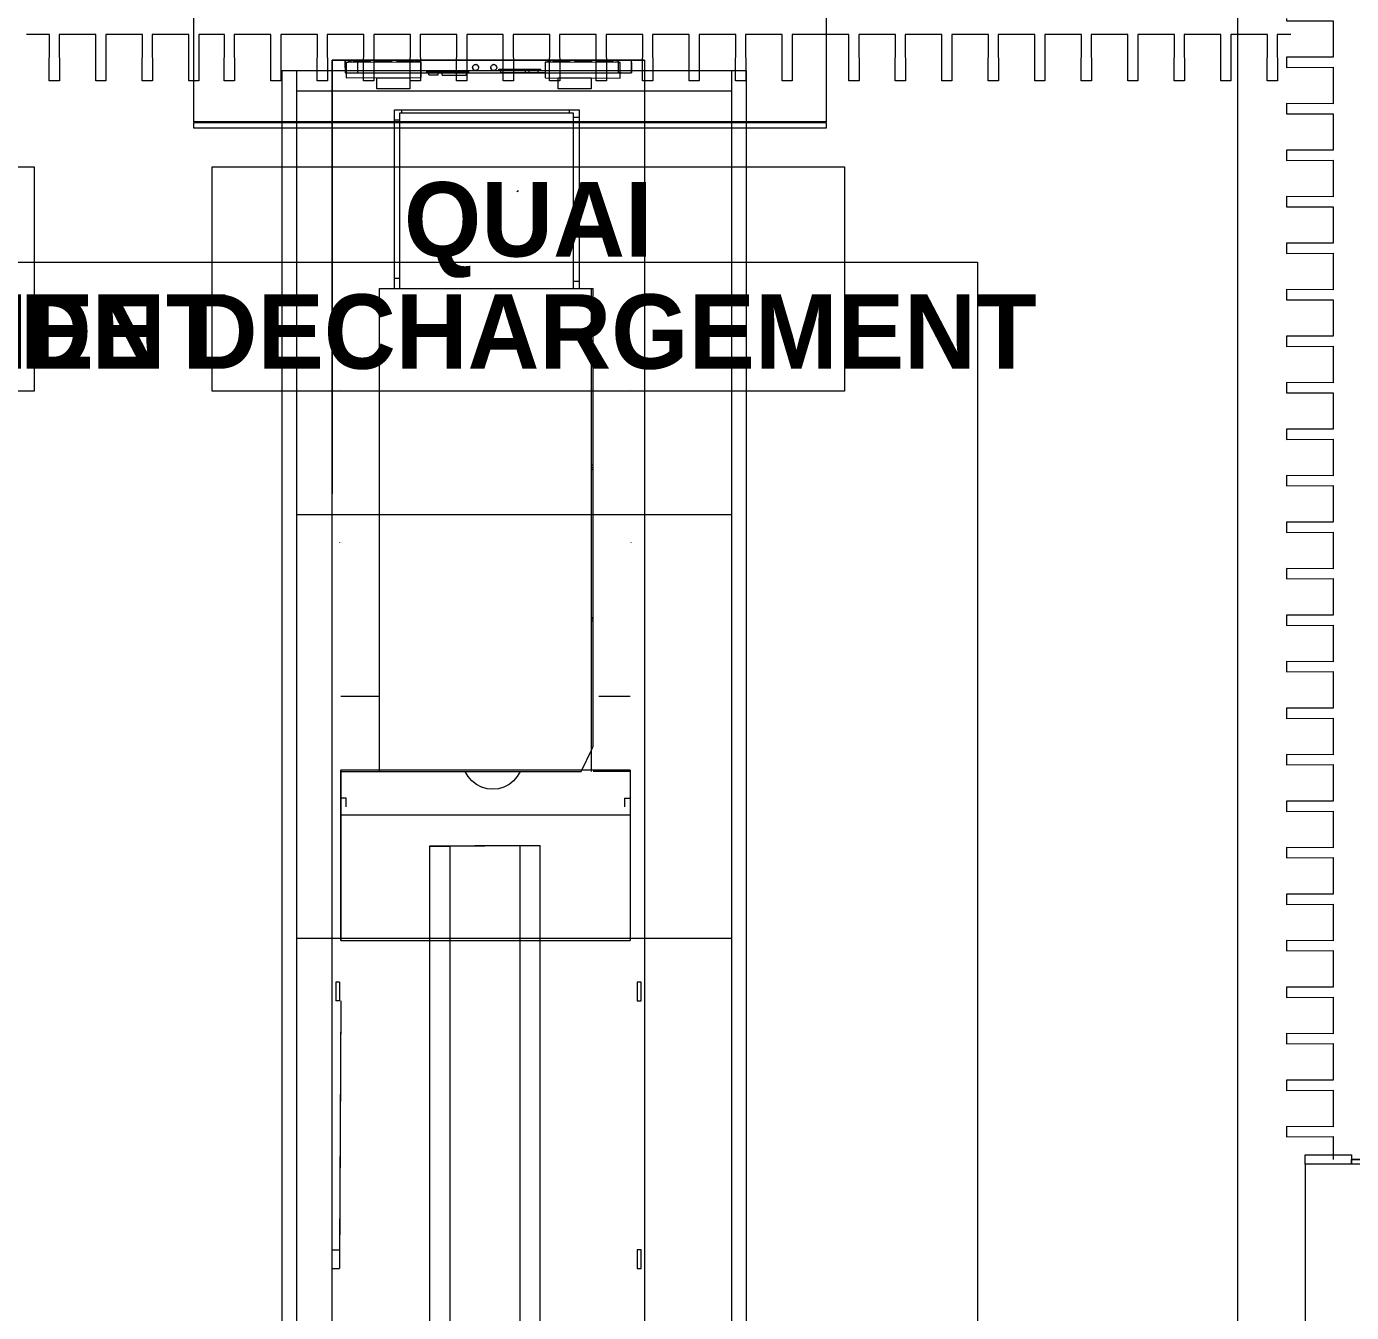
# Model space of a CAD drawing. Header units: millimetres. Extents: x -284281 to 1648660, y -821378 to -151356.
# Drawn here: x -214030 to -206904, y -195367 to -188453 of the extents above; entities that cross this region are included whole.
import ezdxf

# ---------------------------------------------------------------- set-up
doc = ezdxf.new("R2010")
doc.units = ezdxf.units.MM
doc.header["$MEASUREMENT"] = 0
doc.set_wipeout_variables(frame=1)
doc.linetypes.add('Traits', pattern=[282.222223, 141.111112, -141.111112])
doc.linetypes.add('Wipeout_Contour', pattern=[1000, 0, -1000])
doc.layers.get('Defpoints').update_dxf_attribs({"color": 250})
for name, color, linetype in [('Cars', 7, 'Continuous'), ('Cotations - 1_100', 7, 'Continuous'), ('Fenêtres ARCHICAD', 7, 'Continuous'), ('Hachure', 7, 'Continuous'), ('Sols_ Dalles', 7, 'Continuous')]:
    doc.layers.add(name, color=color, linetype=linetype)
doc.styles.add('STYLE_GENERE_2', font='arial.ttf')
doc.styles.add('STYLE_GENERE_4', font='AGENCYB.TTF')
doc.dimstyles.new('STYLE_GENERE__1', dxfattribs={"dimtxt": 250, "dimasz": 190, "dimexe": 0.18, "dimexo": 0.0625, "dimgap": 0, "dimtad": 1, "dimtih": 1, "dimtoh": 1, "dimlfac": 0.001, "dimzin": 0, "dimdsep": 46, "dimtxsty": 'STYLE_GENERE_2', "dimblk": 'ARROWHEAD_6', "dimblk1": 'ARROWHEAD_6', "dimblk2": 'ARROWHEAD_6', "dimcen": 0.09, "dimse1": 1, "dimse2": 1, "dimclrd": 7, "dimclre": 7, "dimclrt": 7, "dimazin": 0, "dimtfac": 1, "dimtdec": 4, "dimtmove": 0, "dimatfit": 3, "dimfxl": 1, "dimtolj": 1, "dimtzin": 0, "dimarcsym": 0})

# ---------------------------------------------------------------- blocks, each defined once
blk = doc.blocks.new('Fenêtre 25_2')
at = {"layer": 'Fenêtres ARCHICAD', "color": 7, "linetype": 'Continuous', "lineweight": 5}
for p, q in [((-775, 480), (-825, 480)), ((-825, 480), (-825, 230)), ((-775, 480), (775, 480)), ((-775, 230), (-775, 480)), ((825, 480), (775, 480)), ((775, 480), (775, 230)), ((825, 230), (825, 480)), ((-825, 230), (-775, 230)), ((-825, 230), (-800, 230)), ((-825, 230), (-800, 230)), ((-775, 230), (-800, 230)), ((-800, 230), (-800, 0)), ((-800, 215), (-800, 230)), ((-800, 215), (-800, 230)), ((-800, 145), (-800, 215)), ((-800, 145), (-800, 215)), ((-800, 145), (-800, 215)), ((-800, 145), (-800, 215)), ((-775, 0), (-775, 230)), ((800, 230), (775, 230)), ((775, 230), (775, 0)), ((775, 230), (825, 230)), ((800, 0), (800, 230)), ((800, 215), (800, 230)), ((800, 215), (800, 230)), ((800, 230), (825, 230)), ((800, 230), (825, 230)), ((800, 145), (800, 215)), ((800, 145), (800, 215)), ((800, 145), (800, 215)), ((800, 145), (800, 215)), ((-800, 35), (-800, 145)), ((-800, 35), (-800, 145)), ((-800, 35), (-800, 145)), ((-800, 35), (-800, 145)), ((800, 35), (800, 145)), ((800, 35), (800, 145)), ((800, 35), (800, 145)), ((800, 35), (800, 145)), ((-800, 0), (-800, 35)), ((-800, 0), (-800, 35)), ((-800, 0), (-775, 0)), ((-800, -35), (-800, 0)), ((-800, -35), (-800, 0)), ((775, 0), (800, 0)), ((800, 0), (800, 35)), ((800, 0), (800, 35)), ((800, -35), (800, 0)), ((800, -35), (800, 0)), ((-800, -20), (800, -20)), ((-800, -50), (-800, -35)), ((-800, -50), (-800, -35)), ((-800, -50), (-800, -83.3)), ((800, -50), (800, -35)), ((800, -50), (800, -35)), ((800, -83.3), (800, -50)), ((-800, -83.3), (800, -83.3))]:
    blk.add_line(p, q, dxfattribs=at)
at = {"layer": 'Fenêtres ARCHICAD', "color": 7, "linetype": 'Traits', "lineweight": 5}
blk.add_line((-800, -50), (800, -50), dxfattribs=at)
at = {"color": 254, "linetype": 'Wipeout_Contour', "lineweight": 0, "ltscale": 3003.33026}
blk.add_wipeout([(-750, 0), (-750, -50), (750, -50), (750, 0)], dxfattribs=at).dxf.layer = 'Fenêtres ARCHICAD'
at = {"layer": 'Fenêtres ARCHICAD', "color": 7, "linetype": 'Continuous', "lineweight": 5}
for p, q in [((-800, 0), (-750, 0)), ((-750, 0), (-750, -50)), ((-750, 0), (750, 0)), ((750, -50), (750, 0)), ((750, 0), (800, 0)), ((-750, -50), (-800, -50)), ((-750, -25), (750, -25)), ((750, -50), (-750, -50)), ((800, -50), (750, -50))]:
    blk.add_line(p, q, dxfattribs=at)
blk = doc.blocks.new('Mur_4_1', base_point=(219225.5, -253395.6))
at = {"layer": 'Fenêtres ARCHICAD', "color": 7, "linetype": 'Continuous', "lineweight": 5, "xscale": -1, "zscale": 1000, "rotation": 90}
blk.add_blockref('Fenêtre 25_2', (219455.5, -195345.2), dxfattribs=at)
blk = doc.blocks.new('Loading-Equipment_Dock-shelters_NORSUD_Retractible-Gate')
at = {"color": 251, "linetype": 'Continuous', "lineweight": 5, "true_color": 0x5f5f5f, "flags": 128}
for points in [[(-1636.016, -30.00005), (-1635, -30.00005), (1635, -30.00005), (1636.016, -30.00005), (1641.756, -30.00005), (1647.626, -30.00005), (1653.553, -30.00005), (1659.454, -30.00005), (1665.239, -30.00005), (1670.814, -30.00005), (1676.084, -30.00005), (1680.962, -30.00005), (1685.37, -30.00005), (1689.244, -30.00005), (1692.538, -30.00005), (1695.224, -30.00005), (1697.296, -30.00005), (1698.762, -30.00005), (1699.648, -30.00005), (1700, -30.00005), (1699.992, 0), (1699.648, 0), (1698.762, 0), (1697.296, 0), (1695.224, 0), (1692.538, 0), (1689.244, 0), (1685.37, 0), (1680.962, 0), (1676.084, 0), (1670.814, 0), (1665.239, 0), (1659.454, 0), (1653.553, 0), (1647.626, 0), (1641.756, 0), (1636.016, 0), (1635, 0), (-1635, 0), (-1636.016, 0), (-1641.756, 0), (-1647.626, 0), (-1653.553, 0), (-1659.454, 0), (-1665.24, 0), (-1670.814, 0), (-1676.084, 0), (-1680.962, 0), (-1685.37, 0), (-1689.244, 0), (-1692.538, 0), (-1695.224, 0), (-1697.296, 0), (-1698.762, 0), (-1699.648, 0), (-1700, 0), (-1699.992, -30.00005), (-1699.648, -30.00005), (-1698.762, -30.00005), (-1697.296, -30.00005), (-1695.224, -30.00005), (-1692.538, -30.00005), (-1689.244, -30.00005), (-1685.37, -30.00005), (-1680.962, -30.00005), (-1676.084, -30.00005), (-1670.814, -30.00005), (-1665.24, -30.00005), (-1659.454, -30.00005), (-1653.553, -30.00005), (-1647.626, -30.00005), (-1641.756, -30.00005)], [(-1700, -596.3749), (1700, -596.3749), (1700, -33.00335), (-1700, -33.00335)]]:
    blk.add_lwpolyline(points, close=True, dxfattribs=at)
blk = doc.blocks.new('tir daf01')
at = {"layer": 'Cars', "color": 7, "linetype": 'Continuous', "lineweight": 13}
for p, q in [((11082.2, 1742.3), (1882.2, 1742.3)), ((4486.2, 1742.3), (4486.2, 1743.3)), ((4486.2, 1743.3), (6225.1, 1743.3)), ((4586.2, 1723.3), (4686.2, 1723.3)), ((4586.2, 1703.3), (4586.2, 1723.3)), ((4686.2, 1723.3), (4686.2, 1703.3)), ((6025.1, 1703.3), (6025.1, 1723.3)), ((6025.1, 1723.3), (6125.1, 1723.3)), ((6125.1, 1723.3), (6125.1, 1703.3)), ((6225.1, 1743.3), (6225.1, 1742.3)), ((11082.2, 1736), (11082.2, 1742.3)), ((11082.2, 1742.3), (11082.2, 62.3)), ((11082.2, 1706.5), (11082.2, 1718)), ((4686.2, 1703.3), (4586.2, 1703.3)), ((6125.1, 1703.3), (6025.1, 1703.3)), ((6349.7, 1181), (6349.7, 1664.4)), ((7024.2, 1664.4), (6349.7, 1664.4)), ((6349.7, 1664.4), (6349.7, 1664.4)), ((7024.2, 108.8), (7024.2, 1664.4)), ((7067.2, 1664.4), (7024.2, 1664.4)), ((7264.7, 1664.4), (7067.2, 1664.4)), ((7114.7, 1634.4), (7114.7, 1664.4)), ((7257.3, 1664.4), (7257.3, 1466.6)), ((7264.7, 1664.4), (7264.7, 1467.1)), ((7662.3, 1495.8), (7662.3, 1664.4)), ((7662.4, 1664.4), (7662.3, 1664.4)), ((7662.3, 1664.4), (7662.3, 1664.4)), ((8488.4, 1669.4), (8488.3, 1669.4)), ((8488.3, 1669.4), (8488.3, 1669.4)), ((9309.4, 1664.4), (9309.3, 1664.4)), ((9309.3, 1664.4), (9309.3, 1664.4)), ((11070.4, 1672.5), (11014.2, 1672.5)), ((11014.2, 1671.8), (11082.2, 1671.8)), ((11082.2, 1671.8), (11082.2, 1672.5)), ((11082.2, 1603), (11082.2, 1671.8)), ((7114.7, 1634.4), (7067.2, 1634.4)), ((10985.9, 1611), (11070.1, 1611.3)), ((10987.3, 1207.7), (10985.9, 1611)), ((11014.2, 1616.1), (11014.2, 1603)), ((11014.2, 1603), (11082.2, 1603)), ((11070.1, 1611.3), (11071.5, 1220.1)), ((11070.1, 1601.4), (11070.1, 1611.3)), ((11070.1, 1601.4), (11073.7, 1601.5)), ((11073.8, 1584.6), (11070.2, 1584.6)), ((11075.1, 1573.7), (11070.2, 1573.6)), ((11070.2, 1573.6), (11070.2, 1573.7)), ((11073.8, 1584.6), (11073.7, 1601.5)), ((11075.4, 1482.3), (11075.1, 1573.7)), ((11082.2, 200.8), (11082.2, 1603)), ((7257.3, 1456.4), (7264.7, 1456.4)), ((7264.7, 1467.1), (7264.7, 1466.6)), ((7264.7, 1466.6), (7264.7, 1456.4)), ((7264.7, 1456.4), (7264.7, 1405.8)), ((7264.7, 1405.8), (7372.1, 1456.4)), ((7264.7, 1456.4), (7372.1, 1456.4)), ((7372.1, 1456.4), (7393.8, 1466.6)), ((7372.1, 1456.4), (7662.3, 1456.4)), ((7393.8, 1466.6), (7662.3, 1466.6)), ((7662.3, 1466.6), (9855.2, 1466.6)), ((7662.3, 1456.4), (9855.2, 1456.4)), ((8067.3, 1456.4), (8067.3, 1466.6)), ((8079.3, 1456.4), (8079.3, 1466.6)), ((8083.3, 1466.6), (8083.3, 1456.4)), ((8881.3, 1456.4), (8881.3, 1466.6)), ((8893.3, 1456.4), (8893.3, 1466.6)), ((8904.3, 1466.6), (8904.3, 1456.4)), ((9702.3, 1456.4), (9702.3, 1466.6)), ((9714.3, 1456.4), (9714.3, 1466.6)), ((9714.3, 1456.4), (9714.3, 1466.6)), ((9855.2, 1456.4), (9855.2, 1466.6)), ((9855.2, 1391.2), (9855.2, 1456.4)), ((10929.1, 1455.2), (10929.1, 1278.2)), ((10987.1, 1455.2), (10929.1, 1455.2)), ((10987.1, 1278.2), (10987.1, 1455.2)), ((11070.6, 1482.3), (11075.4, 1482.3)), ((11075.8, 1458.7), (11070.6, 1458.7)), ((11076.1, 1367.4), (11075.8, 1458.7)), ((7257.3, 1402.4), (7264.7, 1405.8)), ((7257.3, 1073.5), (7257.3, 1402.4)), ((7264.7, 1405.8), (7264.7, 316.6)), ((9855.2, 1376.2), (9855.2, 1391.2)), ((10815.7, 1391.2), (9855.2, 1391.2)), ((9855.2, 1359.1), (9855.2, 1376.2)), ((9855.2, 425.7), (9855.2, 1359.1)), ((10798.5, 1359.1), (9855.2, 1359.1)), ((9894.8, 1359.1), (9894.8, 1391.2)), ((10776.1, 1359.1), (10776.1, 1391.2)), ((10798.5, 425.7), (10798.5, 1359.1)), ((10815.7, 398.6), (10815.7, 1391.2)), ((11071, 1367.4), (11076.1, 1367.4)), ((10815.7, 1337.5), (10798.5, 1337.5)), ((11075.9, 1340.1), (11071.1, 1340.1)), ((11076.2, 1248.8), (11075.9, 1340.1)), ((10929.1, 1278.2), (10987.1, 1278.2)), ((11014.2, 1211.9), (11014.2, 1100.6)), ((11071.4, 1248.7), (11076.2, 1248.8)), ((11075.6, 1236.9), (11071.4, 1236.9)), ((11075.7, 1220.1), (11071.5, 1220.1)), ((11071.5, 1220.1), (11071.5, 1208)), ((11075.7, 1220.1), (11075.6, 1236.9)), ((2061.3, 1181), (5557.2, 1181)), ((5557.2, 1181), (6025.1, 1181)), ((6025.1, 1181), (6349.7, 1181)), ((6349.7, 1072), (6349.7, 1181)), ((6349.7, 1181), (6860.3, 1181)), ((6860.3, 1072), (6860.3, 1181)), ((11071.5, 1208), (10987.3, 1207.7)), ((11015.2, 1170.6), (11015.2, 1122)), ((11015.2, 1170.6), (11026.2, 1170.6)), ((11026.2, 958.7), (11026.2, 1183.7)), ((11034.2, 1183.7), (11026.2, 1183.7)), ((11034.2, 958.7), (11034.2, 1183.7)), ((5557.2, 1072), (2061.3, 1072)), ((6025.1, 1072), (5557.2, 1072)), ((6349.7, 1072), (6025.1, 1072)), ((6349.7, 697.3), (6349.7, 1072)), ((6860.3, 1072), (6349.7, 1072)), ((6857.3, 697.3), (6860.3, 1072)), ((6860.3, 1072), (6857.3, 586.3)), ((7257.3, 1073.5), (7230.6, 1058.2)), ((7257.3, 778.5), (7257.3, 1073.5)), ((11014.2, 1106.4), (11014.2, 969.5)), ((11026.2, 1100.6), (11014.2, 1100.6)), ((11015.2, 1122), (11026.2, 1122)), ((7188.1, 1013.8), (7174, 986.4)), ((7195.2, 1022.7), (7188.1, 1013.8)), ((7207.2, 1038), (7195.2, 1022.7)), ((7230.6, 1058.2), (7207.2, 1038)), ((10380.5, 1065.2), (10374.8, 1055.3)), ((7165.3, 956.8), (7162.3, 926)), ((7174, 986.4), (7165.3, 956.8)), ((11014.2, 969.5), (11026.2, 969.5)), ((11026.2, 958.7), (11034.2, 958.7)), ((11027, 931.7), (11027.1, 932.6)), ((11027.5, 927.5), (11027.4, 928.5)), ((11027.5, 935.8), (11027.9, 936.7)), ((11029.1, 939.7), (11029.7, 940.4)), ((11031.6, 943), (11032.4, 943.5)), ((11035, 945.5), (11035.8, 945.9)), ((11038.8, 947.1), (11039.8, 947.2)), ((11043, 947.7), (11043.9, 947.5)), ((11047.1, 947.1), (11048, 946.7)), ((11051, 945.5), (11051.7, 944.9)), ((11054.3, 943), (11054.8, 942.2)), ((11056.8, 939.7), (11057.2, 938.8)), ((11058.4, 927.5), (11058, 926.6)), ((11058.4, 935.8), (11058.5, 934.9)), ((11059, 931.7), (11058.8, 930.7)), ((7162.3, 926), (7165.3, 895.3)), ((7165.3, 895.3), (7173.5, 867.5)), ((7173.5, 867.5), (7174, 865.7)), ((7174, 865.7), (7188.1, 838.3)), ((11029.1, 923.7), (11028.7, 924.5)), ((11031.6, 920.3), (11031.1, 921.1)), ((11035, 917.8), (11034.2, 918.4)), ((11038.8, 916.2), (11037.9, 916.6)), ((11043, 915.7), (11042, 915.8)), ((11047.1, 916.2), (11046.2, 916.1)), ((11051, 917.8), (11050.1, 917.4)), ((11054.3, 920.3), (11053.5, 919.8)), ((11056.8, 923.7), (11056.2, 922.9)), ((7188.1, 838.3), (7207.2, 814.1)), ((7207.2, 814.1), (7230.6, 793.9)), ((7230.6, 793.9), (7257.3, 778.5)), ((11002.2, 653.2), (11002.2, 784.3)), ((11002.2, 784.3), (11014.2, 784.3)), ((11022.2, 795.1), (11014.2, 795.1)), ((11022.2, 570.1), (11022.2, 795.1)), ((11027, 833.7), (11027.1, 834.6)), ((11027.5, 829.5), (11027.4, 830.5)), ((11027.5, 837.8), (11027.9, 838.7)), ((11029.1, 825.7), (11028.7, 826.5)), ((11029.1, 841.7), (11029.7, 842.4)), ((11031.6, 822.3), (11031.1, 823.1)), ((11031.6, 845), (11032.4, 845.5)), ((11035, 819.8), (11034.2, 820.4)), ((11035, 847.5), (11035.8, 847.9)), ((11038.8, 818.2), (11037.9, 818.6)), ((11038.8, 849.1), (11039.8, 849.2)), ((11043, 817.7), (11042, 817.8)), ((11043, 849.7), (11043.9, 849.5)), ((11047.1, 818.2), (11046.2, 818.1)), ((11047.1, 849.1), (11048, 848.7)), ((11051, 819.8), (11050.1, 819.4)), ((11051, 847.5), (11051.7, 846.9)), ((11054.3, 822.3), (11053.5, 821.8)), ((11054.3, 845), (11054.8, 844.2)), ((11056.8, 825.7), (11056.2, 824.9)), ((11056.8, 841.7), (11057.2, 840.8)), ((11058.4, 829.5), (11058, 828.6)), ((11058.4, 837.8), (11058.5, 836.9)), ((11059, 833.7), (11058.8, 832.7)), ((7257.3, 316.6), (7257.3, 778.5)), ((11014.2, 780.6), (11014.2, 570.1)), ((2061.3, 697.3), (5557.2, 697.3)), ((5557.2, 697.3), (6025.1, 697.3)), ((6025.1, 697.3), (6349.7, 697.3)), ((6349.7, 586.3), (6349.7, 697.3)), ((6349.7, 697.3), (6857.3, 697.3)), ((6857.3, 586.3), (6857.3, 697.3)), ((11002.2, 653.2), (11014.2, 653.2)), ((5557.2, 586.3), (2061.3, 586.3)), ((6025.1, 586.3), (5557.2, 586.3)), ((6349.7, 586.3), (6025.1, 586.3)), ((6349.7, 108.8), (6349.7, 586.3)), ((6857.3, 586.3), (6349.7, 586.3)), ((11003.2, 583.2), (11003.2, 631.8)), ((11003.2, 631.8), (11014.2, 631.8)), ((11003.2, 583.2), (11014.2, 583.2)), ((11022.2, 570.1), (11014.2, 570.1)), ((10987.1, 138.5), (10988.6, 541.9)), ((10988.6, 541.9), (11072.8, 541.6)), ((11071.4, 148.1), (11072.8, 541.6)), ((11072.7, 512.6), (11076.9, 512.6)), ((11077.5, 500.8), (11072.7, 500.8)), ((11077, 529.5), (11072.8, 529.5)), ((11076.9, 512.6), (11077, 529.5)), ((11077.2, 409.4), (11077.5, 500.8)), ((10798.5, 437.3), (10815.7, 437.3)), ((10987.1, 480.5), (10929.1, 480.5)), ((10929.1, 480.5), (10929.1, 303.5)), ((10987.1, 303.5), (10987.1, 480.5)), ((9855.2, 398.6), (9855.2, 425.7)), ((9855.2, 425.7), (10798.5, 425.7)), ((9855.2, 398.6), (10815.7, 398.6)), ((9855.2, 316.6), (9855.2, 398.6)), ((9909.2, 425.7), (9909.2, 398.6)), ((10761.7, 398.6), (10761.7, 425.7)), ((11077.4, 382.2), (11072.2, 382.2)), ((11077.2, 409.4), (11072.3, 409.5)), ((11077.1, 290.8), (11077.4, 382.2)), ((7257.3, 108.6), (7257.3, 316.6)), ((7257.3, 316.6), (7264.7, 316.6)), ((7264.7, 316.6), (7264.7, 108.6)), ((7264.7, 316.6), (7662.3, 316.6)), ((7662.3, 316.6), (9855.2, 316.6)), ((7662.3, 108.6), (7662.3, 316.6)), ((7662.4, 316.6), (7662.3, 316.6)), ((7662.3, 316.6), (7662.3, 316.6)), ((10929.1, 303.5), (10987.1, 303.5)), ((11077.1, 290.8), (11071.9, 290.8)), ((11076.7, 267.3), (11071.8, 267.3)), ((11076.4, 175.9), (11076.7, 267.3)), ((11014.2, 184.6), (11014.2, 200.8)), ((11014.2, 187.9), (11014.2, 200.8)), ((11014.2, 200.8), (11082.2, 200.8)), ((11014.2, 160.5), (11014.2, 184.6)), ((11071.4, 138.2), (11071.4, 148.1)), ((11075, 148.1), (11071.4, 148.1)), ((11076.4, 175.9), (11071.5, 175.9)), ((11071.5, 175.7), (11071.5, 175.9)), ((11075, 165), (11071.5, 165)), ((11075, 148.1), (11075, 165)), ((11082.2, 132), (11082.2, 200.8)), ((6025.1, 108.8), (4586.2, 102.3)), ((4586.2, 62.3), (4586.2, 102.3)), ((4686.2, 102.3), (4586.2, 102.3)), ((6025.1, 108.8), (4686.2, 102.3)), ((4686.2, 62.3), (4686.2, 102.3)), ((6025.1, 102.3), (6025.1, 82.3)), ((6125.1, 102.3), (6025.1, 102.3)), ((6125.1, 82.3), (6025.1, 82.3)), ((6125.1, 102.3), (6125.1, 82.3)), ((6349.7, 108.8), (7024.2, 108.8)), ((6349.7, 108.6), (6349.7, 108.8)), ((7024.2, 108.6), (6349.7, 108.6)), ((7067.2, 108.8), (7024.2, 108.6)), ((7024.2, 108.6), (7264.7, 108.6)), ((7067.2, 138.6), (7114.7, 138.6)), ((7264.7, 108.6), (7067.2, 108.8)), ((7114.7, 138.6), (7114.7, 108.8)), ((7264.7, 108.6), (7264.7, 108.6)), ((7662.4, 108.6), (7662.3, 108.6)), ((7662.3, 108.6), (7662.3, 108.6)), ((8488.3, 103.6), (8488.3, 103.6)), ((8488.3, 103.6), (8488.4, 103.6)), ((9309.3, 108.6), (9309.3, 108.6)), ((9309.3, 108.6), (9309.4, 108.6)), ((11071.4, 138.2), (10987.1, 138.5)), ((11042.4, 132), (11082.2, 132)), ((1882.2, 62.3), (11082.2, 62.3)), ((11082.2, 62.3), (8752, 62.3))]:
    blk.add_line(p, q, dxfattribs=at)
at = {"layer": 'Cars', "color": 7, "linetype": 'Continuous', "lineweight": 5}
for p, q in [((11082.2, 1742.3), (4212.5, 1742.3)), ((11082.2, 1736), (11082.2, 1742.3)), ((11082.2, 1718), (11082.2, 1736)), ((11082.2, 1706.5), (11082.2, 1718)), ((11014.2, 1671.9), (11014.2, 1672.5)), ((11014.2, 1672.5), (11070.4, 1672.5)), ((11014.2, 1616.1), (11014.2, 1671.9)), ((11070.4, 1672.5), (11082.2, 1672.5)), ((11082.2, 1672.5), (11082.2, 1706.5)), ((11014.2, 1211.9), (11014.2, 1616.1)), ((11014.2, 1106.4), (11014.2, 1211.9)), ((11014.2, 962.6), (11014.2, 1106.4)), ((11014.2, 780.6), (11014.2, 962.6)), ((11027.1, 932.6), (11027, 931.7)), ((11027, 931.7), (11027.4, 928.5)), ((11027.5, 935.8), (11027.1, 932.6)), ((11027.4, 928.5), (11027.5, 927.5)), ((11027.9, 936.7), (11027.5, 935.8)), ((11027.5, 927.5), (11028.7, 924.5)), ((11029.1, 939.7), (11027.9, 936.7)), ((11029.7, 940.4), (11029.1, 939.7)), ((11031.6, 943), (11029.7, 940.4)), ((11032.4, 943.5), (11031.6, 943)), ((11035, 945.5), (11032.4, 943.5)), ((11035.8, 945.9), (11035, 945.5)), ((11038.8, 947.1), (11035.8, 945.9)), ((11039.8, 947.2), (11038.8, 947.1)), ((11043, 947.7), (11039.8, 947.2)), ((11043.9, 947.5), (11043, 947.7)), ((11047.1, 947.1), (11043.9, 947.5)), ((11048, 946.7), (11047.1, 947.1)), ((11051, 945.5), (11048, 946.7)), ((11051.7, 944.9), (11051, 945.5)), ((11054.3, 943), (11051.7, 944.9)), ((11054.8, 942.2), (11054.3, 943)), ((11056.8, 939.7), (11054.8, 942.2)), ((11057.2, 938.8), (11056.8, 939.7)), ((11056.8, 923.7), (11058, 926.6)), ((11058.4, 935.8), (11057.2, 938.8)), ((11058, 926.6), (11058.4, 927.5)), ((11058.5, 934.9), (11058.4, 935.8)), ((11058.4, 927.5), (11058.8, 930.7)), ((11059, 931.7), (11058.5, 934.9)), ((11058.8, 930.7), (11059, 931.7)), ((11028.7, 924.5), (11029.1, 923.7)), ((11029.1, 923.7), (11031.1, 921.1)), ((11031.1, 921.1), (11031.6, 920.3)), ((11031.6, 920.3), (11034.2, 918.4)), ((11034.2, 918.4), (11035, 917.8)), ((11035, 917.8), (11037.9, 916.6)), ((11037.9, 916.6), (11038.8, 916.2)), ((11038.8, 916.2), (11042, 915.8)), ((11042, 915.8), (11043, 915.7)), ((11043, 915.7), (11046.2, 916.1)), ((11046.2, 916.1), (11047.1, 916.2)), ((11047.1, 916.2), (11050.1, 917.4)), ((11050.1, 917.4), (11051, 917.8)), ((11051, 917.8), (11053.5, 919.8)), ((11053.5, 919.8), (11054.3, 920.3)), ((11054.3, 920.3), (11056.2, 922.9)), ((11056.2, 922.9), (11056.8, 923.7)), ((11027.1, 834.6), (11027, 833.7)), ((11027, 833.7), (11027.4, 830.5)), ((11027.5, 837.8), (11027.1, 834.6)), ((11027.4, 830.5), (11027.5, 829.5)), ((11027.9, 838.7), (11027.5, 837.8)), ((11027.5, 829.5), (11028.7, 826.5)), ((11029.1, 841.7), (11027.9, 838.7)), ((11028.7, 826.5), (11029.1, 825.7)), ((11029.7, 842.4), (11029.1, 841.7)), ((11029.1, 825.7), (11031.1, 823.1)), ((11031.6, 845), (11029.7, 842.4)), ((11031.1, 823.1), (11031.6, 822.3)), ((11032.4, 845.5), (11031.6, 845)), ((11031.6, 822.3), (11034.2, 820.4)), ((11035, 847.5), (11032.4, 845.5)), ((11034.2, 820.4), (11035, 819.8)), ((11035.8, 847.9), (11035, 847.5)), ((11035, 819.8), (11037.9, 818.6)), ((11038.8, 849.1), (11035.8, 847.9)), ((11037.9, 818.6), (11038.8, 818.2)), ((11039.8, 849.2), (11038.8, 849.1)), ((11038.8, 818.2), (11042, 817.8)), ((11043, 849.7), (11039.8, 849.2)), ((11042, 817.8), (11043, 817.7)), ((11043.9, 849.5), (11043, 849.7)), ((11043, 817.7), (11046.2, 818.1)), ((11047.1, 849.1), (11043.9, 849.5)), ((11046.2, 818.1), (11047.1, 818.2)), ((11048, 848.7), (11047.1, 849.1)), ((11047.1, 818.2), (11050.1, 819.4)), ((11051, 847.5), (11048, 848.7)), ((11050.1, 819.4), (11051, 819.8)), ((11051.7, 846.9), (11051, 847.5)), ((11051, 819.8), (11053.5, 821.8)), ((11054.3, 845), (11051.7, 846.9)), ((11053.5, 821.8), (11054.3, 822.3)), ((11054.8, 844.2), (11054.3, 845)), ((11054.3, 822.3), (11056.2, 824.9)), ((11056.8, 841.7), (11054.8, 844.2)), ((11056.2, 824.9), (11056.8, 825.7)), ((11057.2, 840.8), (11056.8, 841.7)), ((11056.8, 825.7), (11058, 828.6)), ((11058.4, 837.8), (11057.2, 840.8)), ((11058, 828.6), (11058.4, 829.5)), ((11058.5, 836.9), (11058.4, 837.8)), ((11058.4, 829.5), (11058.8, 832.7)), ((11059, 833.7), (11058.5, 836.9)), ((11058.8, 832.7), (11059, 833.7)), ((11014.2, 477), (11014.2, 780.6)), ((11014.2, 187.9), (11014.2, 477)), ((11014.2, 184.6), (11014.2, 187.9)), ((11014.2, 160.5), (11014.2, 184.6)), ((11014.2, 132), (11014.2, 160.5)), ((11042.4, 132), (11014.2, 132)), ((11082.2, 132), (11042.4, 132)), ((11082.2, 121.6), (11082.2, 132)), ((11082.2, 86.5), (11082.2, 121.6)), ((11082.2, 80.6), (11082.2, 86.5)), ((11082.2, 62.3), (11082.2, 80.6)), ((1882.2, 62.3), (8752, 62.3)), ((8752, 62.3), (11082.2, 62.3))]:
    blk.add_line(p, q, dxfattribs=at)
blk = doc.blocks.new('Tôle profilée 25_13')
at = {"color": 7, "linetype": 'Continuous', "lineweight": 5}
for p, q in [((-250, 6134.7), (-250, 6122.5)), ((-250, 6122.5), (0, 6123.5)), ((0, 6123.5), (0, 5926.5)), ((-250, 5927.5), (-250, 5900)), ((0, 5926.5), (-250, 5927.5)), ((-250, 5900), (-250, 5872.5)), ((-250, 5872.5), (0, 5873.5)), ((0, 5873.5), (0, 5676.5)), ((-250, 5677.5), (-250, 5650)), ((0, 5676.5), (-250, 5677.5)), ((-250, 5650), (-250, 5622.5)), ((-250, 5622.5), (0, 5623.5)), ((0, 5623.5), (0, 5426.5)), ((-250, 5427.5), (-250, 5400)), ((0, 5426.5), (-250, 5427.5)), ((-250, 5400), (-250, 5372.5)), ((-250, 5372.5), (0, 5373.5)), ((0, 5373.5), (0, 5176.5)), ((-250, 5177.5), (-250, 5150)), ((0, 5176.5), (-250, 5177.5)), ((-250, 5150), (-250, 5122.5)), ((-250, 5122.5), (0, 5123.5)), ((0, 5123.5), (0, 4926.5)), ((-250, 4927.5), (-250, 4900)), ((0, 4926.5), (-250, 4927.5)), ((-250, 4900), (-250, 4872.5)), ((-250, 4872.5), (0, 4873.5)), ((0, 4873.5), (0, 4676.5)), ((-250, 4677.5), (-250, 4650)), ((0, 4676.5), (-250, 4677.5)), ((-250, 4650), (-250, 4622.5)), ((-250, 4622.5), (0, 4623.5)), ((0, 4623.5), (0, 4426.5)), ((-250, 4427.5), (-250, 4400)), ((0, 4426.5), (-250, 4427.5)), ((-250, 4400), (-250, 4372.5)), ((-250, 4372.5), (0, 4373.5)), ((0, 4373.5), (0, 4176.5)), ((-250, 4177.5), (-250, 4150)), ((0, 4176.5), (-250, 4177.5)), ((-250, 4150), (-250, 4122.5)), ((-250, 4122.5), (0, 4123.5)), ((0, 4123.5), (0, 3926.5)), ((-250, 3927.5), (-250, 3900)), ((0, 3926.5), (-250, 3927.5)), ((-250, 3900), (-250, 3872.5)), ((-250, 3872.5), (0, 3873.5)), ((0, 3873.5), (0, 3676.5)), ((-250, 3677.5), (-250, 3650)), ((0, 3676.5), (-250, 3677.5)), ((-250, 3650), (-250, 3622.5)), ((-250, 3622.5), (0, 3623.5)), ((0, 3623.5), (0, 3426.5)), ((-250, 3427.5), (-250, 3400)), ((0, 3426.5), (-250, 3427.5)), ((-250, 3400), (-250, 3372.5)), ((-250, 3372.5), (0, 3373.5)), ((0, 3373.5), (0, 3176.5)), ((-250, 3177.5), (-250, 3150)), ((0, 3176.5), (-250, 3177.5)), ((-250, 3150), (-250, 3122.5)), ((-250, 3122.5), (0, 3123.5)), ((0, 3123.5), (0, 2926.5)), ((-250, 2927.5), (-250, 2900)), ((0, 2926.5), (-250, 2927.5)), ((-250, 2900), (-250, 2872.5)), ((-250, 2872.5), (0, 2873.5)), ((0, 2873.5), (0, 2676.5)), ((-250, 2677.5), (-250, 2650)), ((0, 2676.5), (-250, 2677.5)), ((-250, 2650), (-250, 2622.5)), ((-250, 2622.5), (0, 2623.5)), ((0, 2623.5), (0, 2426.5)), ((-250, 2427.5), (-250, 2400)), ((0, 2426.5), (-250, 2427.5)), ((-250, 2400), (-250, 2372.5)), ((-250, 2372.5), (0, 2373.5)), ((0, 2373.5), (0, 2176.5)), ((-250, 2177.5), (-250, 2150)), ((0, 2176.5), (-250, 2177.5)), ((-250, 2150), (-250, 2122.5)), ((-250, 2122.5), (0, 2123.5)), ((0, 2123.5), (0, 1926.5)), ((-250, 1927.5), (-250, 1900)), ((0, 1926.5), (-250, 1927.5)), ((-250, 1900), (-250, 1872.5)), ((-250, 1872.5), (0, 1873.5)), ((0, 1873.5), (0, 1676.5)), ((-250, 1677.5), (-250, 1650)), ((0, 1676.5), (-250, 1677.5)), ((-250, 1650), (-250, 1622.5)), ((-250, 1622.5), (0, 1623.5)), ((0, 1623.5), (0, 1426.5)), ((-250, 1427.5), (-250, 1400)), ((0, 1426.5), (-250, 1427.5)), ((-250, 1400), (-250, 1372.5)), ((-250, 1372.5), (0, 1373.5)), ((0, 1373.5), (0, 1176.5)), ((-250, 1177.5), (-250, 1150)), ((0, 1176.5), (-250, 1177.5)), ((-250, 1150), (-250, 1122.5)), ((-250, 1122.5), (0, 1123.5)), ((0, 1123.5), (0, 926.5)), ((-250, 927.5), (-250, 900)), ((0, 926.5), (-250, 927.5)), ((-250, 900), (-250, 872.5)), ((-250, 872.5), (0, 873.5)), ((0, 873.5), (0, 676.5)), ((-250, 677.5), (-250, 650)), ((0, 676.5), (-250, 677.5)), ((-250, 650), (-250, 622.5)), ((-250, 622.5), (0, 623.5)), ((0, 623.5), (0, 426.5)), ((-250, 427.5), (-250, 400)), ((0, 426.5), (-250, 427.5)), ((-250, 400), (-250, 372.5)), ((-250, 372.5), (0, 373.5)), ((0, 373.5), (0, 176.5)), ((-250, 177.5), (-250, 150)), ((0, 176.5), (-250, 177.5)), ((-250, 150), (-250, 122.5)), ((-250, 122.5), (0, 123.5)), ((0, 123.5), (0, 0))]:
    blk.add_line(p, q, dxfattribs=at)
blk = doc.blocks.new('Tôle profilée 25_33')
at = {"color": 7, "linetype": 'Continuous', "lineweight": 5}
for p, q in [((-250, 927.5), (-250, 900)), ((0, 926.5), (-250, 927.5)), ((0, 942.2), (0, 926.5)), ((-250, 900), (-250, 872.5)), ((-250, 872.5), (0, 873.5)), ((0, 873.5), (0, 676.5)), ((-250, 677.5), (-250, 650)), ((0, 676.5), (-250, 677.5)), ((-250, 650), (-250, 622.5)), ((-250, 622.5), (0, 623.5)), ((0, 623.5), (0, 426.5)), ((-250, 427.5), (-250, 400)), ((0, 426.5), (-250, 427.5)), ((-250, 400), (-250, 372.5)), ((-250, 372.5), (0, 373.5)), ((0, 373.5), (0, 176.5)), ((-250, 177.5), (-250, 150)), ((0, 176.5), (-250, 177.5)), ((-250, 150), (-250, 122.5)), ((-250, 122.5), (0, 123.5)), ((0, 123.5), (0, 0))]:
    blk.add_line(p, q, dxfattribs=at)
blk = doc.blocks.new('Tôle profilée 25_34')
at = {"color": 7, "linetype": 'Continuous', "lineweight": 5}
for p, q in [((0, 2499.3), (0, 2426.5)), ((-250, 2427.5), (-250, 2400)), ((0, 2426.5), (-250, 2427.5)), ((-250, 2400), (-250, 2372.5)), ((-250, 2372.5), (0, 2373.5)), ((0, 2373.5), (0, 2176.5)), ((-250, 2177.5), (-250, 2150)), ((0, 2176.5), (-250, 2177.5)), ((-250, 2150), (-250, 2122.5)), ((-250, 2122.5), (0, 2123.5)), ((0, 2123.5), (0, 1926.5)), ((-250, 1927.5), (-250, 1900)), ((0, 1926.5), (-250, 1927.5)), ((-250, 1900), (-250, 1872.5)), ((-250, 1872.5), (0, 1873.5)), ((0, 1873.5), (0, 1676.5)), ((-250, 1677.5), (-250, 1650)), ((0, 1676.5), (-250, 1677.5)), ((-250, 1650), (-250, 1622.5)), ((-250, 1622.5), (0, 1623.5)), ((0, 1623.5), (0, 1426.5)), ((-250, 1427.5), (-250, 1400)), ((0, 1426.5), (-250, 1427.5)), ((-250, 1400), (-250, 1372.5)), ((-250, 1372.5), (0, 1373.5)), ((0, 1373.5), (0, 1176.5)), ((-250, 1177.5), (-250, 1150)), ((0, 1176.5), (-250, 1177.5)), ((-250, 1150), (-250, 1122.5)), ((-250, 1122.5), (0, 1123.5)), ((0, 1123.5), (0, 926.5)), ((-250, 927.5), (-250, 900)), ((0, 926.5), (-250, 927.5)), ((-250, 900), (-250, 872.5)), ((-250, 872.5), (0, 873.5)), ((0, 873.5), (0, 676.5)), ((-250, 677.5), (-250, 650)), ((0, 676.5), (-250, 677.5)), ((-250, 650), (-250, 622.5)), ((-250, 622.5), (0, 623.5)), ((0, 623.5), (0, 426.5)), ((-250, 427.5), (-250, 400)), ((0, 426.5), (-250, 427.5)), ((-250, 400), (-250, 372.5)), ((-250, 372.5), (0, 373.5)), ((0, 373.5), (0, 176.5)), ((-250, 177.5), (-250, 150)), ((0, 176.5), (-250, 177.5)), ((-250, 150), (-250, 122.5)), ((-250, 122.5), (0, 123.5)), ((0, 123.5), (0, 0))]:
    blk.add_line(p, q, dxfattribs=at)
blk = doc.blocks.new('Truck Elev 02 16')
at = {"layer": 'Cars', "color": 25, "linetype": 'Continuous', "lineweight": 5, "true_color": 0x9a6861}
for p, q in [((-3393.4, 1250.1), (-15000.1, 1250.1)), ((-15000.1, 1250.1), (-15000.1, -1250.1)), ((-3393.4, 1170.6), (-15000.1, 1170.6)), ((-14892.5, -1170.6), (-14892.5, 1170.6)), ((-12614.2, -1170.6), (-12614.2, 1170.6)), ((-10335.9, -1170.6), (-10335.9, 1170.6)), ((-15000.1, -1170.6), (-3393.4, -1170.6)), ((-15000.1, -1250.1), (-3393.4, -1250.1))]:
    blk.add_line(p, q, dxfattribs=at)
blk = doc.blocks.new('Tôle profilée 25_47')
at = {"color": 7, "linetype": 'Continuous', "lineweight": 5}
for p, q in [((0, 3358.7), (0, 3176.5)), ((-250, 3177.5), (-250, 3150)), ((0, 3176.5), (-250, 3177.5)), ((-250, 3150), (-250, 3122.5)), ((-250, 3122.5), (0, 3123.5)), ((0, 3123.5), (0, 2926.5)), ((-250, 2927.5), (-250, 2900)), ((0, 2926.5), (-250, 2927.5)), ((-250, 2900), (-250, 2872.5)), ((-250, 2872.5), (0, 2873.5)), ((0, 2873.5), (0, 2676.5)), ((-250, 2677.5), (-250, 2650)), ((0, 2676.5), (-250, 2677.5)), ((-250, 2650), (-250, 2622.5)), ((-250, 2622.5), (0, 2623.5)), ((0, 2623.5), (0, 2426.5)), ((-250, 2427.5), (-250, 2400)), ((0, 2426.5), (-250, 2427.5)), ((-250, 2400), (-250, 2372.5)), ((-250, 2372.5), (0, 2373.5)), ((0, 2373.5), (0, 2176.5)), ((-250, 2177.5), (-250, 2150)), ((0, 2176.5), (-250, 2177.5)), ((-250, 2150), (-250, 2122.5)), ((-250, 2122.5), (0, 2123.5)), ((0, 2123.5), (0, 1926.5)), ((-250, 1927.5), (-250, 1900)), ((0, 1926.5), (-250, 1927.5)), ((-250, 1900), (-250, 1872.5)), ((-250, 1872.5), (0, 1873.5)), ((0, 1873.5), (0, 1676.5)), ((-250, 1677.5), (-250, 1650)), ((0, 1676.5), (-250, 1677.5)), ((-250, 1650), (-250, 1622.5)), ((-250, 1622.5), (0, 1623.5)), ((0, 1623.5), (0, 1426.5)), ((-250, 1427.5), (-250, 1400)), ((0, 1426.5), (-250, 1427.5)), ((-250, 1400), (-250, 1372.5)), ((-250, 1372.5), (0, 1373.5)), ((0, 1373.5), (0, 1176.5)), ((-250, 1177.5), (-250, 1150)), ((0, 1176.5), (-250, 1177.5)), ((-250, 1150), (-250, 1122.5)), ((-250, 1122.5), (0, 1123.5)), ((0, 1123.5), (0, 926.5)), ((-250, 927.5), (-250, 900)), ((0, 926.5), (-250, 927.5)), ((-250, 900), (-250, 872.5)), ((-250, 872.5), (0, 873.5)), ((0, 873.5), (0, 676.5)), ((-250, 677.5), (-250, 650)), ((0, 676.5), (-250, 677.5)), ((-250, 650), (-250, 622.5)), ((-250, 622.5), (0, 623.5)), ((0, 623.5), (0, 426.5)), ((-250, 427.5), (-250, 400)), ((0, 426.5), (-250, 427.5)), ((-250, 400), (-250, 372.5)), ((-250, 372.5), (0, 373.5)), ((0, 373.5), (0, 176.5)), ((-250, 177.5), (-250, 150)), ((0, 176.5), (-250, 177.5)), ((-250, 150), (-250, 122.5)), ((-250, 122.5), (0, 123.5)), ((0, 123.5), (0, 0))]:
    blk.add_line(p, q, dxfattribs=at)
blk = doc.blocks.new('ARROWHEAD_6')
at = {"color": 0, "linetype": 'Continuous', "lineweight": 0}
for p, q in [((-0.5, -0.5), (0.5, 0.5)), ((0, 0), (-1, 0))]:
    blk.add_line(p, q, dxfattribs=at)
blk = doc.blocks.new('*D1213')
at = {"layer": 'Cotations - 1_100', "color": 7, "linetype": 'Continuous', "lineweight": -2, "transparency": 16777216}
for p, q in [((-207203.8, -177470.6), (-208043.7, -177470.6)), ((-206813.8, -177470.6), (-207013.8, -177470.6))]:
    blk.add_line(p, q, dxfattribs=at)
at = {"layer": 'Defpoints', "color": 0, "linetype": 'Continuous', "transparency": 16777216}
for p in [(-206623.8, -177470.6), (-207203.8, -180905.4), (-206623.8, -213397.8)]:
    blk.add_point(p, dxfattribs=at)
at = {"layer": 'Cotations - 1_100', "color": 7, "linetype": 'Continuous', "lineweight": -2, "transparency": 16777216, "xscale": 190, "yscale": 190, "zscale": 190, "rotation": 180}
blk.add_blockref('ARROWHEAD_6', (-207203.8, -177470.6), dxfattribs=at)
at = {"layer": 'Cotations - 1_100', "color": 7, "linetype": 'Continuous', "lineweight": -2, "transparency": 16777216, "xscale": 190, "yscale": 190, "zscale": 190}
blk.add_blockref('ARROWHEAD_6', (-206623.8, -177470.6), dxfattribs=at)
at = {"layer": 'Cotations - 1_100', "color": 7, "linetype": 'Continuous', "lineweight": 5, "transparency": 16777216, "insert": (-207718.7, -177342.9), "char_height": 250, "attachment_point": 5, "style": 'STYLE_GENERE_2'}
blk.add_mtext('\\A1;0.58', dxfattribs=at)

msp = doc.modelspace()

# ---------------------------------------------------------------- linework, layer by layer
at = {"layer": 'Hachure', "color": 7, "linetype": 'Continuous', "lineweight": 5, "flags": 128}
for points in [[(-217387.96998, -189207.32629), (-213988.02702, -189207.32629), (-213988.02702, -190413.81629), (-217387.96998, -190413.81629)], [(-213031.09171, -189207.32629), (-209631.14875, -189207.32629), (-209631.14875, -190413.81629), (-213031.09171, -190413.81629)]]:
    msp.add_lwpolyline(points, close=True, dxfattribs=at)
at = {"layer": 'Sols_ Dalles', "color": 250, "linetype": 'Continuous', "lineweight": 5, "true_color": 0x1f1f1f}
for points in [[(-207516.38387, -253304.45116), (-207516.38387, -188319.45234), (-234766.38387, -188319.45234), (-234766.38387, -200289.45116), (-234766.38387, -205804.45116), (-231367.37547, -205804.45116), (-231367.37547, -216804.45116), (-241166.38387, -216804.45116), (-241166.38387, -223804.45116), (-231367.37547, -223804.45116), (-231367.37547, -258558.86328)], [(-231145.89228, -189719.45234), (-208916.38387, -189719.45234), (-208916.38387, -253304.45116)]]:
    msp.add_lwpolyline(points, dxfattribs=at)

# ---------------------------------------------------------------- block references
at = {"color": 7, "lineweight": 5}
msp.add_blockref('Mur_4_1', (-206903.78973, -253395.57129), dxfattribs=at)
at = {"color": 251, "linetype": 'Continuous', "lineweight": 5, "true_color": 0x5f5f5f, "xscale": -1, "zscale": 1000, "rotation": 180}
msp.add_blockref('Loading-Equipment_Dock-shelters_NORSUD_Retractible-Gate', (-211429.75516, -188999.34186), dxfattribs=at)
at = {"color": 7, "linetype": 'Continuous', "lineweight": 5, "xscale": -1, "zscale": 1000, "rotation": 270}
for name, p in [('Tôle profilée 25_33', (-214029.75516, -188495.57011)), ('Tôle profilée 25_47', (-213088.93608, -188495.57011)), ('Tôle profilée 25_34', (-209730.21338, -188495.57011))]:
    msp.add_blockref(name, p, dxfattribs=at)
at = {"layer": 'Cars', "color": 7, "linetype": 'Continuous', "lineweight": 20, "xscale": -1, "zscale": 1000, "rotation": 270}
msp.add_blockref('tir daf01', (-212448.31911, -199716.52777), dxfattribs=at)
at = {"layer": 'Cars', "color": 7, "linetype": 'Continuous', "lineweight": 5, "zscale": 1000, "rotation": 269.9999999999999}
msp.add_blockref('Truck Elev 02 16', (-211407.11167, -203691.28003), dxfattribs=at)

# ---------------------------------------------------------------- texts
at = {"layer": 'Hachure', "color": 14, "linetype": 'Continuous', "lineweight": 5, "true_color": 0xa40f02, "char_height": 400, "attachment_point": 5, "line_spacing_factor": 0.904865, "style": 'STYLE_GENERE_4'}
for insert in [(-215687.9985, -189794.35332), (-211331.12023, -189794.35332)]:
    msp.add_mtext('\\A1;{\\pqc;\\fAgency FB|b1|i0|c0|p34;QUAI \\P\\pqc;\\fAgency FB|b1|i0|c0|p34;DE DECHARGEMENT}', dxfattribs=dict(at, insert=insert))

# ---------------------------------------------------------------- next in the draw order: block references
at = {"color": 7, "linetype": 'Continuous', "lineweight": 5, "zscale": 1000}
msp.add_blockref('Tôle profilée 25_13', (-207003.29814, -194545.23439), dxfattribs=at)

# ---------------------------------------------------------------- next in the draw order: dimensions: what is measured, and where the dimension line sits
at = {"layer": 'Cotations - 1_100', "color": 7, "linetype": 'Continuous', "lineweight": 5}
dim = msp.add_linear_dim(base=(-206623.78973, -177470.56191), p1=(-207203.78973, -180905.40343), p2=(-206623.78973, -213397.84995), dimstyle='STYLE_GENERE__1', dxfattribs=at)
dim.commit()
dim.dimension.update_dxf_attribs({"geometry": '*D1213', "text_midpoint": (-207718.73857, -177470.56191), "dimtype": 160})

doc.saveas('drawing.dxf')
